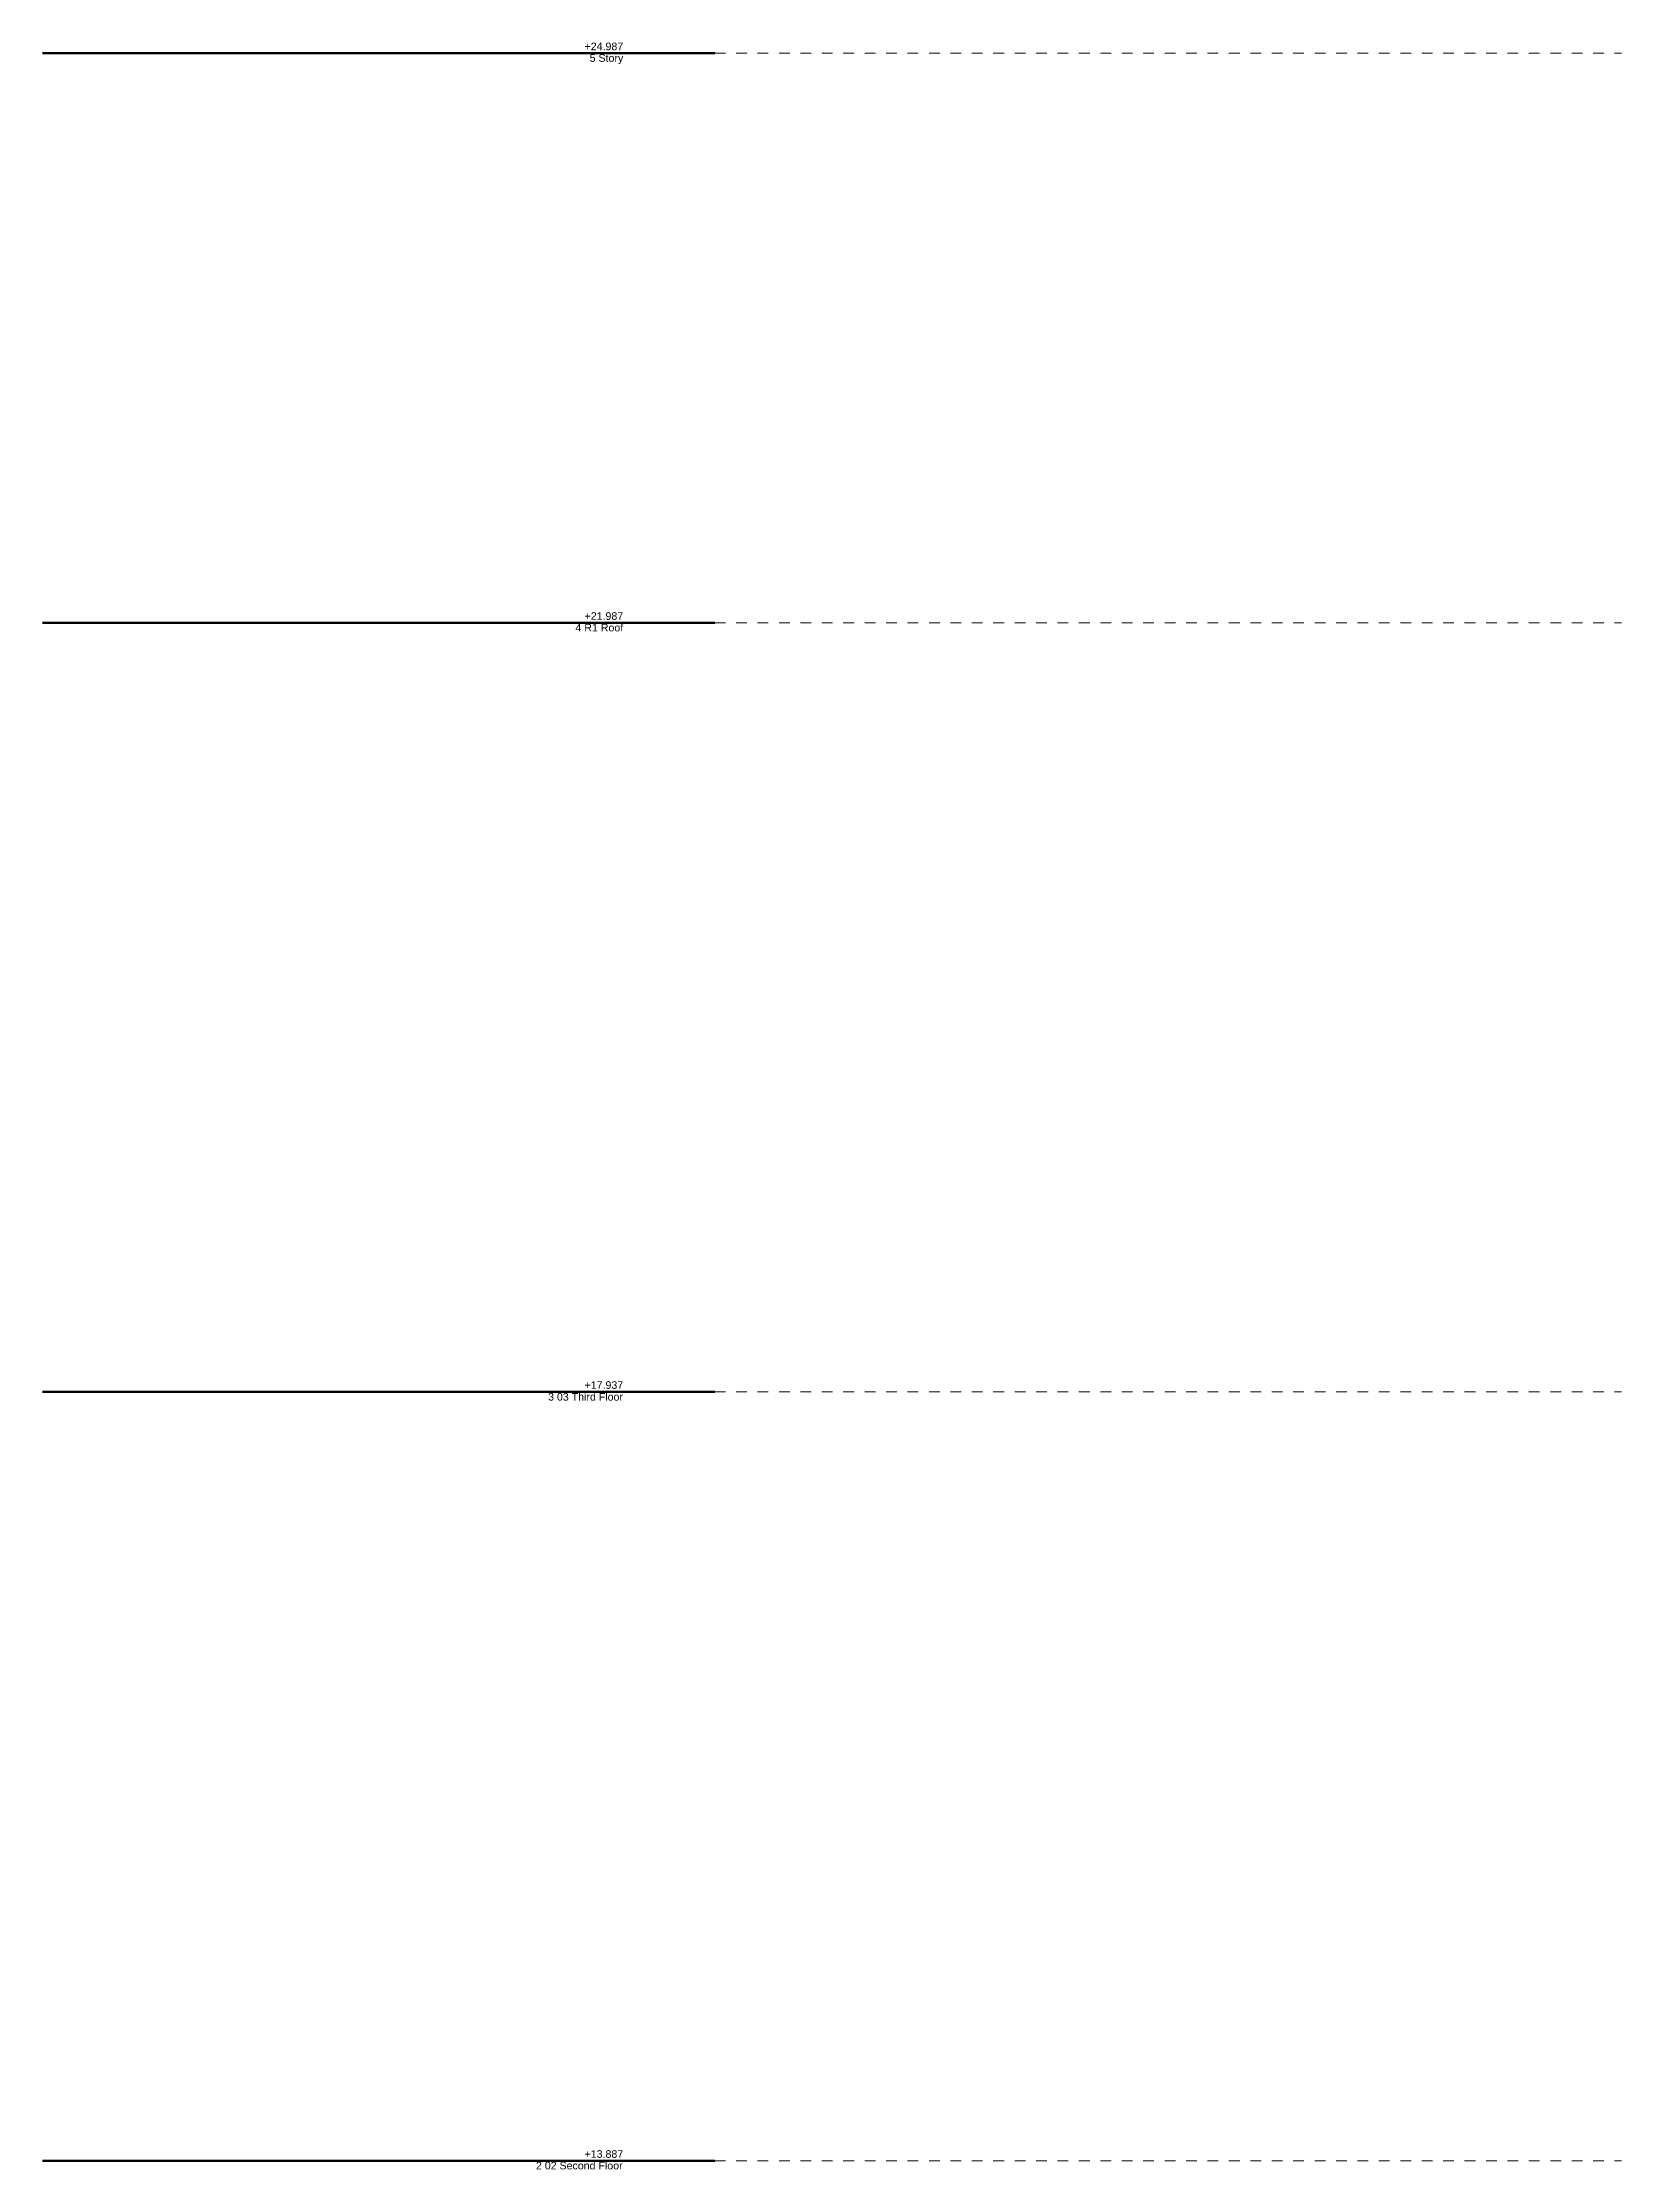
# Model space of a CAD drawing. Header units: millimetres. Extents: x -54677 to 188015, y -4000 to 32873.
# Drawn here: x 167242 to 175561, y 19472 to 30673 of the extents above; entities that cross this region are included whole.
import ezdxf

# ---------------------------------------------------------------- set-up
doc = ezdxf.new("R2010")
doc.units = ezdxf.units.MM
doc.header["$MEASUREMENT"] = 0
doc.linetypes.add('Dashed', pattern=[112.888889, 56.444445, -56.444445])
doc.layers.add('0_Pen_No__105', color=7, linetype='Continuous', lineweight=15, true_color=0xa6a6a6)
doc.layers.add('0_Pen_No__25', color=7, linetype='Continuous', lineweight=50, true_color=0x2a2a2a)
doc.layers.add('0_Pen_No__6', color=7, linetype='Continuous', lineweight=35)
doc.styles.add('GENERATED_STYLE_2', font='')
doc.styles.get('GENERATED_STYLE_2').set_extended_font_data('Swis721 BT')

# ---------------------------------------------------------------- blocks, each defined once
blk = doc.blocks.new('S-119 lift section 2_STORY_MARKER', base_point=(160185, 11417))
at = {"layer": '0_Pen_No__105', "linetype": 'Dashed'}
for p, q in [((170784, 30617), (175561, 30617)), ((170784, 27617), (175561, 27617)), ((170784, 23567), (175561, 23567)), ((170784, 19517), (175561, 19517))]:
    blk.add_line(p, q, dxfattribs=at)
at = {"layer": '0_Pen_No__25', "linetype": 'Continuous'}
for p, q in [((167242, 30617), (170304, 30617)), ((170384, 30617), (170304, 30617)), ((170384, 30617), (170584, 30617)), ((170684, 30617), (170584, 30617)), ((170784, 30617), (170684, 30617)), ((167242, 27617), (170304, 27617)), ((170384, 27617), (170304, 27617)), ((170384, 27617), (170584, 27617)), ((170684, 27617), (170584, 27617)), ((170784, 27617), (170684, 27617)), ((167242, 23567), (170304, 23567)), ((170384, 23567), (170304, 23567)), ((170384, 23567), (170584, 23567)), ((170684, 23567), (170584, 23567)), ((170784, 23567), (170684, 23567)), ((167242, 19517), (170304, 19517)), ((170384, 19517), (170304, 19517)), ((170384, 19517), (170584, 19517)), ((170684, 19517), (170584, 19517)), ((170784, 19517), (170684, 19517))]:
    blk.add_line(p, q, dxfattribs=at)
at = {"layer": '0_Pen_No__6', "char_height": 40, "attachment_point": 1, "style": 'GENERATED_STYLE_2'}
for s, insert in [('\\A1;{\\fSwis721 BT|b0|i0|c0|p34;+24.987}', (170098, 30673)), ('\\A1;{\\fSwis721 BT|b0|i0|c0|p34;5 Story}', (170125, 30612)), ('\\A1;{\\fSwis721 BT|b0|i0|c0|p34;+21.987}', (170098, 27673)), ('\\A1;{\\fSwis721 BT|b0|i0|c0|p34;4 R1 Roof}', (170050, 27612)), ('\\A1;{\\fSwis721 BT|b0|i0|c0|p34;3 03 Third Floor}', (169906, 23561)), ('\\A1;{\\fSwis721 BT|b0|i0|c0|p34;+17.937}', (170098, 23623)), ('\\A1;{\\fSwis721 BT|b0|i0|c0|p34;2 02 Second Floor}', (169842, 19512)), ('\\A1;{\\fSwis721 BT|b0|i0|c0|p34;+13.887}', (170098, 19573))]:
    blk.add_mtext(s, dxfattribs=dict(at, insert=insert))

msp = doc.modelspace()

# ---------------------------------------------------------------- block references
at = {"linetype": 'Continuous', "lineweight": 0}
msp.add_blockref('S-119 lift section 2_STORY_MARKER', (160184.9, 11417.1), dxfattribs=at)

doc.saveas('drawing.dxf')
